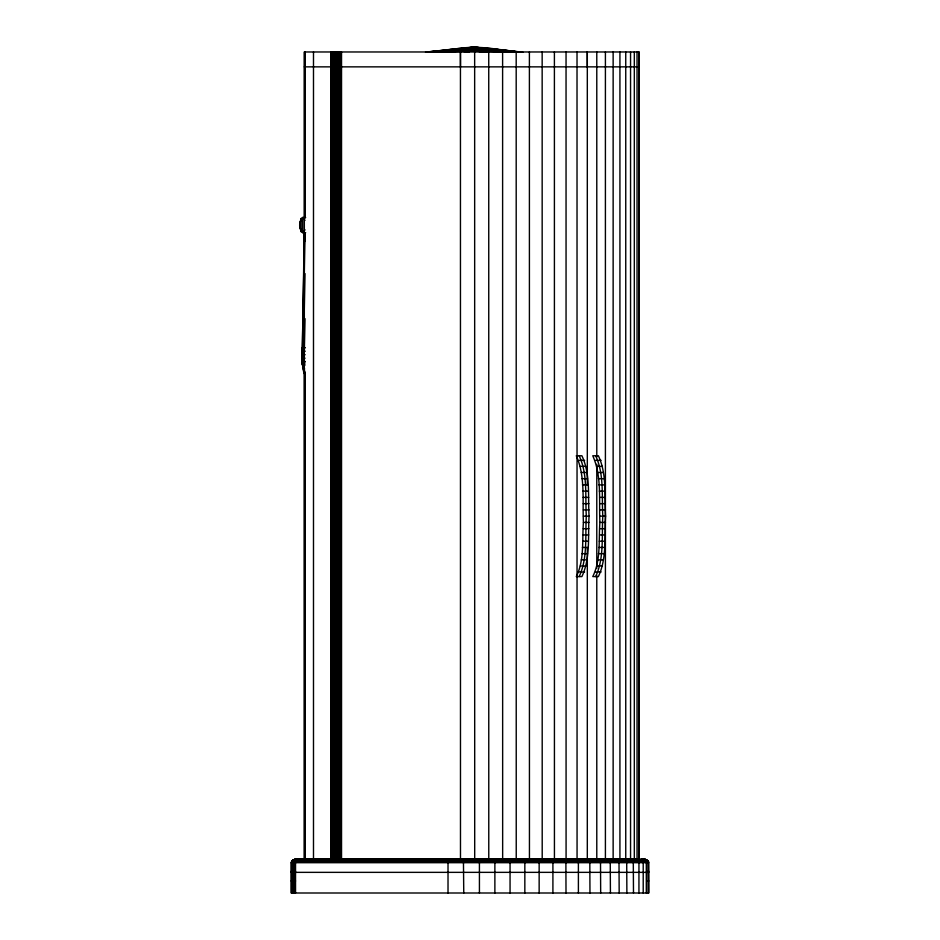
<?xml version="1.0" encoding="UTF-8"?>
<svg xmlns="http://www.w3.org/2000/svg" width="940" height="940" viewBox="0 0 940 940"><rect width="100%" height="100%" fill="white"/><g stroke="black" fill="none" stroke-linecap="round" stroke-linejoin="round"><path stroke-width="1.41" d="M302.21 358.692L304.243 232.873M583.411 522.428C582.365 500.327 585.444 476.274 576.279 455.759L581.895 455.759C590.602 474.242 587.841 496.132 589.063 516.166C587.841 536.211 590.602 558.101 581.895 576.584L576.279 576.584C584.492 560.134 582.048 540.406 583.411 522.428L589.028 522.428M599.896 522.428C598.862 500.327 601.929 476.274 592.764 455.759L598.38 455.759C607.087 474.242 604.326 496.132 605.56 516.166C604.326 536.211 607.087 558.101 598.38 576.584L592.764 576.584C600.977 560.134 598.545 540.406 599.896 522.428L605.513 522.428M304.525 232.873L302.116 359.35L302.845 366.753L305.007 374.578L302.222 363.815L301.869 351.713L301.963 347.753L305.371 347.753M305.018 235.775L302.61 359.033L304.513 373.721L302.187 363.498L305.324 361.559M305.018 273.587L303.303 358.704L304.63 373.086L303.573 370.125L304.666 368.915M305.018 318.672L304.149 358.41L304.854 365.225L302.621 367.235L304.642 374.238M305.653 217.469L302.715 217.469L301.164 218.48L299.625 225.071L301.164 231.663L302.715 232.685L305.653 232.685M642.043 859.395L645.768 859.489L648.553 861.627L648.764 893L291.236 893L291.236 862.697C292.458 856.963 300.553 860.288 304.337 859.489L304.325 51.97L639.212 51.97L639.212 859.559M303.573 370.125L303.456 371.147L304.337 371.57M305.018 229.807L302.715 232.685L302.715 217.469L305.018 220.336M579.146 576.584C587.853 558.101 585.091 536.211 586.313 516.166C585.091 496.132 587.853 474.242 579.146 455.759M595.631 576.584C604.338 558.101 601.588 536.211 602.81 516.166C601.588 496.132 604.338 474.242 595.631 455.759M440.684 52.17L462.363 51.312C468.884 45.813 479.494 45.813 486.015 51.312L507.694 52.17M425.503 52.194L436.054 50.877L450.613 51.688C473.795 42.382 499.046 50.831 522.875 52.194M439.262 52.241C458.062 47.576 479.2 44.486 497.765 51.688L512.323 50.877M305.042 358.163L301.881 359.656L302.974 367.893M428.687 52.205C455.172 48.469 482.96 44.627 509.116 52.241M305.136 354.686L301.846 355.684L302.234 360.067M426.361 52.217C458.062 48.128 490.316 48.128 522.017 52.217M474.853 47.106L473.525 47.106M479.447 52.205L504.792 50.078L519.691 52.205M493.7 52.194L497.765 51.688M560.863 859.689L564.247 859.489L565.892 861.627L566.009 893M476.028 47.282L472.35 47.282M436.054 50.877L474.183 48.386L504.792 50.078M443.586 50.078L474.183 51.171L498.376 49.35M584.163 859.654L587.853 859.489L589.815 861.627L589.968 893M305.253 351.219L301.869 351.713L302.163 355.954M594.762 859.618L598.392 859.489L600.507 861.627L600.672 893M604.138 859.618L608.004 859.489L610.248 861.627L610.424 893M612.857 859.595L616.628 859.489L619.002 861.627L619.178 893M478.648 47.482L469.73 47.482M620.271 859.595L624.219 859.489L626.698 861.627L626.886 893M429.251 51.747L474.183 49.973L519.127 51.747M626.627 859.595L630.716 859.489L633.29 861.627L633.49 893M630.799 859.677C633.572 859.16 638.624 858.725 638.942 862.697L638.942 893M634.9 859.677C637.696 859.195 642.854 858.667 643.218 862.697L643.218 893M637.837 859.677C641.092 859.795 647.86 857.656 648.553 862.697L648.553 893M481.821 47.811L466.557 47.811M640.281 859.654C643.066 859.043 647.789 858.843 648.142 862.697L648.142 893M510.444 52.17L515.778 51.853M640.363 859.618L645.228 859.489L647.766 861.627M486.662 48.21L474.183 49.08L461.716 48.21M638.848 859.654L644.864 859.489M491.773 48.739L474.183 49.973L456.605 48.739M304.325 66.858L639.212 66.858M579.016 460.365L584.633 460.365M595.514 460.365L601.13 460.365M580.332 466.346L585.949 466.346M596.83 466.346L602.446 466.346M581.226 472.491L586.842 472.491M597.722 472.491L603.339 472.491M581.895 478.683L587.512 478.683M598.392 478.683L604.009 478.683M582.412 484.899L588.029 484.899M598.909 484.899L604.526 484.899M582.8 491.138L588.417 491.138M599.297 491.138L604.914 491.138M583.094 497.389L588.71 497.389M599.579 497.389L605.195 497.389M583.293 503.652L588.91 503.652M599.779 503.652L605.395 503.652M583.411 509.915L589.028 509.915M599.896 509.915L605.513 509.915M583.446 516.166L589.063 516.166M599.943 516.166L605.56 516.166M583.293 528.691L588.91 528.691M599.779 528.691L605.395 528.691M583.094 534.954L588.71 534.954M599.579 534.954L605.195 534.954M582.8 541.205L588.417 541.205M599.297 541.205L604.914 541.205M582.412 547.444L588.029 547.444M598.909 547.444L604.526 547.444M581.895 553.66L587.512 553.66M598.392 553.66L604.009 553.66M581.226 559.852L586.842 559.852M597.722 559.852L603.339 559.852M580.332 565.986L585.949 565.986M596.83 565.986L602.446 565.986M579.016 571.978L584.633 571.978M595.514 571.978L601.13 571.978M304.325 858.761L639.212 858.761M294.232 859.489L645.768 859.489M293.033 859.924L646.967 859.924M292.07 860.664L647.93 860.664M291.447 861.627L648.553 861.627M291.236 862.697L648.764 862.697M291.236 871.309L295.536 871.309M647.942 871.309L648.764 871.309M291.236 872.355L648.764 872.355M291.236 880.956L295.536 880.956M647.942 880.956L648.764 880.956M450.002 49.35L486.015 51.312M305.747 859.513C301.681 860.605 292.822 856.516 291.447 862.697L291.447 893M305.618 859.548C301.775 860.582 293.01 856.481 292.058 862.697L292.058 893M305.7 859.595L294.772 859.489L293.139 861.627L293.01 893M305.465 859.642L295.536 859.395L294.467 860.664L294.208 893M302.845 859.63L295.536 859.395L295.536 893M301.352 859.642L295.536 859.395L304.349 859.513L295.536 859.395L299.543 859.677M299.649 859.618L295.536 859.395L299.731 859.63M432.6 51.853L437.934 52.17M306.052 859.595L303.303 859.395L305.899 859.654M310.118 859.395L312.844 859.654M575.597 859.395L577.853 860.664L578.394 862.697L578.394 893M450.613 51.688L454.678 52.194M462.363 51.312L468.931 52.205M550.664 859.395L552.473 860.664L552.908 862.697L552.908 893M537.198 859.395L538.773 860.664L539.149 862.697L539.149 893M523.192 859.395L524.52 860.664L524.837 862.697L524.837 893M508.716 859.395L510.056 862.697L510.056 893M493.876 859.395L494.875 862.697L494.875 893M643.336 859.489L645.463 860.664L646.297 862.697L646.297 893M478.742 859.395L479.423 862.697L479.423 893M645.228 859.489L646.497 860.664M463.432 859.395L463.761 893M645.24 859.924L645.533 860.664M304.02 369.526L304.995 372.404M587.277 51.97L587.312 66.858M577.019 51.97L577.066 859.559M566.045 51.97L566.08 859.559M554.4 51.97L554.436 859.559M542.157 51.97L542.204 859.559M529.396 51.97L529.443 859.559M516.189 51.97L516.236 859.559M502.606 51.97L502.653 859.559M488.741 51.97L488.777 859.559M474.653 51.97L474.7 859.559M460.483 66.858L460.447 51.97L460.483 859.559M638.73 51.97L638.659 859.559M637.038 51.97L637.038 859.559M634.324 51.97L634.324 859.559M630.552 51.97L630.552 859.559M625.746 51.97L625.746 859.559M619.93 51.97L619.93 859.559M613.139 51.97L613.139 859.559M605.407 51.97L605.407 859.559M596.783 51.97L596.783 456.946M596.783 464.278L596.783 568.394M596.783 575.726L596.783 859.559M587.312 51.97L587.312 484.805M587.312 547.867L587.312 859.559M474.183 47L474.183 51.171M448.016 859.395L448.016 893M341.478 51.97L341.478 859.559M341.349 51.97L341.349 859.559M341.197 51.97L341.197 859.559M341.032 51.97L341.032 859.559M340.832 51.97L340.832 859.559M340.621 51.97L340.621 859.559M340.397 51.97L340.397 859.559M340.151 51.97L340.151 859.559M339.892 51.97L339.892 859.559M339.61 51.97L339.61 859.559M339.305 51.97L339.305 859.559M338.999 51.97L338.999 859.559M338.67 51.97L338.67 859.559M338.329 51.97L338.329 859.559M337.965 51.97L337.965 859.559M337.589 51.97L337.589 859.559M337.213 51.97L337.213 859.559M336.814 51.97L336.814 859.559M336.403 51.97L336.403 859.559M335.991 51.97L335.991 859.559M335.556 51.97L335.556 859.559M335.122 51.97L335.122 859.559M334.675 51.97L334.675 859.559M334.217 51.97L334.217 859.559M333.759 51.97L333.759 859.559M333.289 51.97L333.289 859.559M332.819 51.97L332.819 859.559M332.337 51.97L332.337 859.559M331.855 51.97L331.855 859.559M331.373 51.97L331.373 859.559M330.892 51.97L330.892 859.559M313.49 51.97L313.49 859.559M304.983 51.97L304.983 217.916M304.983 232.579L304.983 241.368M304.983 373.356L304.983 859.559M304.807 51.97L304.807 217.916M304.807 232.579L304.654 241.368M304.654 373.356L304.654 859.559M304.537 51.97L304.537 217.916M304.537 232.579L304.537 241.368M304.537 373.356L304.537 859.559M301.164 218.48L301.164 231.663M300.036 221.264L300.036 228.878"/></g></svg>
